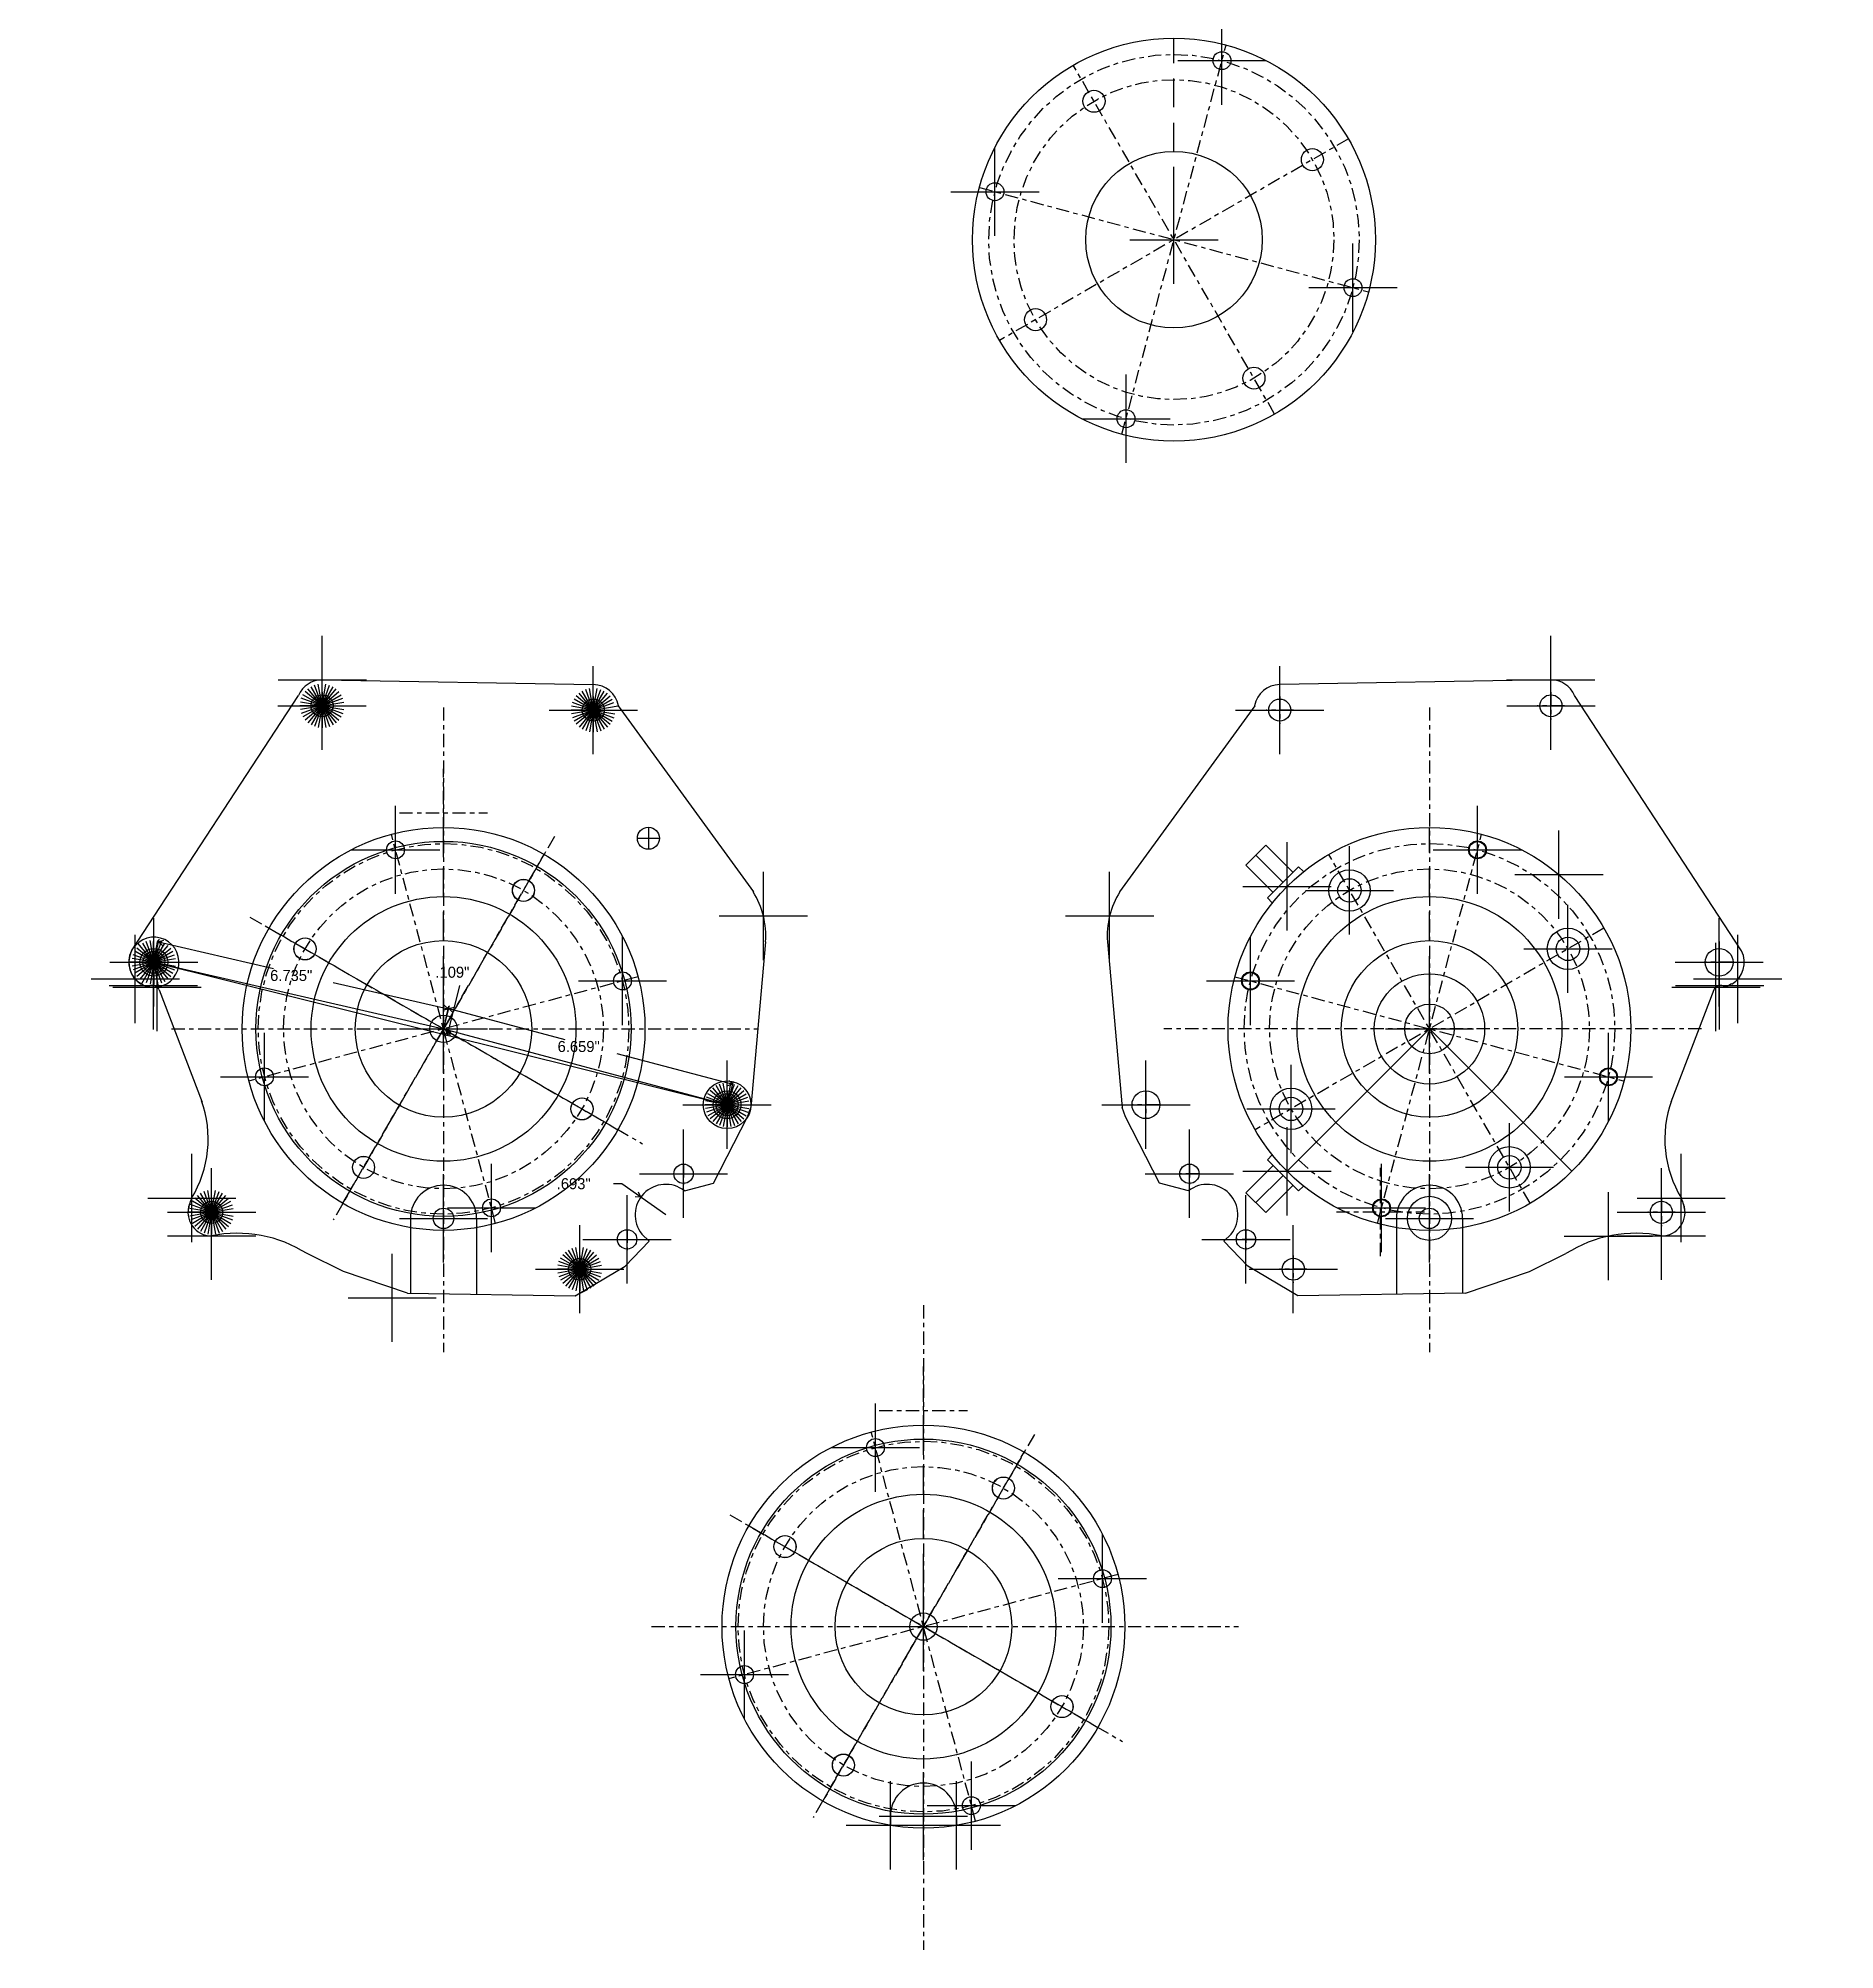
# Model space of a CAD drawing. Extents: x 11.4 to 52.1, y -10.2 to 33.1.
import ezdxf

# ---------------------------------------------------------------- set-up
doc = ezdxf.new("R2010")
doc.units = 0
doc.header["$PDMODE"] = 2
doc.header["$PDSIZE"] = -2
doc.linetypes.add('GC__12', pattern=[1, 0.65, -0.35])
doc.linetypes.add('GC___6', pattern=[0.5, 0.3, -0.075, 0.05, -0.075])
for name, color, linetype in [('16', 7, 'CONTINUOUS'), ('ADC9REARVW', 7, 'CONTINUOUS'), ('ADPTRANSIDEVIEW', 7, 'CONTINUOUS'), ('ARCTOOL', 7, 'CONTINUOUS'), ('CENTERLINES', 7, 'CONTINUOUS'), ('CUTAWAY', 7, 'CONTINUOUS'), ('DEADCENTER', 7, 'CONTINUOUS'), ('DIMENSIONS', 7, 'CONTINUOUS'), ('IMAGE', 7, 'CONTINUOUS'), ('MOTORSIDELOCRECESS', 7, 'CONTINUOUS'), ('PATTERN', 7, 'CONTINUOUS'), ('SCALE', 7, 'CONTINUOUS'), ('SPRINGPLATEBOLTHOLES', 7, 'CONTINUOUS'), ('STD9INRINGFTVW', 7, 'CONTINUOUS'), ('STD9INRINGTRANSIDE', 7, 'CONTINUOUS'), ('TRIANGLE', 7, 'CONTINUOUS')]:
    doc.layers.add(name, color=color, linetype=linetype)
doc.styles.add('ENGINEER', font='ENGINEER.SHX', dxfattribs={"height": 0.2})

# ---------------------------------------------------------------- blocks, each defined once
blk = doc.blocks.new('5HOLELOCCOMP')
at = {"layer": 'DIMENSIONS', "color": 133, "linetype": 'CONTINUOUS'}
for p, q in [((-0.25, 0), (0.25, 0)), ((0, 0.25), (0, -0.25))]:
    blk.add_line(p, q, dxfattribs=at)
blk.add_circle((0, 0), 0.25, dxfattribs=at)

msp = doc.modelspace()

# ---------------------------------------------------------------- linework, layer by layer
at = {"layer": '16', "color": 93, "linetype": 'GC___6'}
for p, q in [((20.583, 17.958), (20.583, 3.351)), ((23.097, 15.029), (18.085, 6.347)), ((21.764, 6.264), (19.401, 15.083)), ((18.3, 6.72), (22.865, 14.627)), ((16.196, 13.206), (25.092, 8.07)), ((16.63, 12.957), (24.535, 8.389)), ((24.992, 11.855), (16.173, 9.492)), ((14.419, 10.673), (27.724, 10.673)), ((20.583, 10.673), (20.583, 10.673))]:
    msp.add_line(p, q, dxfattribs=at)
at = {"layer": '16', "color": 93, "linetype": 'GC__12'}
msp.add_line((20.583, 10.673), (20.583, 15.238), dxfattribs=at)
at = {"layer": '16', "color": 93, "linetype": 'CONTINUOUS'}
for p, q in [((14.033, 12.244), (14.14, 12.706)), ((14.125, 12.644), (14.245, 12.681)), ((14.125, 12.644), (14.217, 12.559)), ((14.125, 12.644), (16.728, 12.042)), ((18.085, 11.727), (20.687, 11.124)), ((20.671, 10.528), (20.951, 11.655)), ((20.687, 11.124), (20.567, 11.088)), ((20.594, 10.724), (20.701, 11.186)), ((20.687, 11.124), (20.596, 11.21)), ((20.596, 10.723), (20.721, 11.192)), ((20.705, 11.132), (20.826, 11.164)), ((20.705, 11.132), (20.793, 11.043)), ((20.705, 11.132), (23.332, 10.432)), ((20.697, 10.633), (20.61, 10.543)), ((20.615, 10.542), (20.732, 10.512)), ((20.671, 10.528), (20.636, 10.648)), ((20.641, 10.647), (20.758, 10.618)), ((20.671, 10.528), (20.758, 10.618)), ((20.697, 10.633), (20.732, 10.513)), ((24.513, 10.118), (27.14, 9.419)), ((27.14, 9.419), (27.019, 9.386)), ((27.031, 9.01), (27.156, 9.479)), ((27.14, 9.419), (27.051, 9.507)), ((24.623, 7.165), (24.435, 7.165)), ((25.618, 6.456), (24.623, 7.165)), ((25.054, 6.858), (25.002, 6.972)), ((25.054, 6.858), (24.929, 6.87))]:
    msp.add_line(p, q, dxfattribs=at)
at = {"layer": '16', "color": 133, "linetype": 'GC___6'}
for p, q in [((20.738, 10.942), (20.428, 10.405)), ((20.851, 10.518), (20.314, 10.829))]:
    msp.add_line(p, q, dxfattribs=at)
at = {"layer": '16', "color": 93, "linetype": 'CONTINUOUS'}
for centre, radius in [((20.583, 10.673), 4.565), ((19.496, 14.73), 0.203), ((22.396, 13.811), 0.25), ((17.445, 12.487), 0.25), ((20.583, 10.673), 2), ((24.64, 11.76), 0.203), ((16.526, 9.586), 0.203), ((23.721, 8.86), 0.25), ((18.77, 7.536), 0.25), ((21.67, 6.617), 0.203)]:
    msp.add_circle(centre, radius, dxfattribs=at)
at = {"layer": '16', "color": 93, "linetype": 'GC___6'}
for radius in [4.2, 3.625]:
    msp.add_circle((20.583, 10.673), radius, dxfattribs=at)
at = {"layer": '16', "color": 133, "linetype": 'CONTINUOUS'}
msp.add_circle((20.583, 10.673), 0.31, dxfattribs=at)
at = {"layer": '16', "color": 93, "linetype": 'GC___6'}
msp.add_point((20.583, 15.567), dxfattribs=at)
at = {"layer": '16', "color": 93, "linetype": 'CONTINUOUS'}
for p in [(19.496, 14.73), (24.64, 11.76), (20.583, 10.673), (16.526, 9.586), (21.67, 6.617)]:
    msp.add_point(p, dxfattribs=at)
at = {"layer": '16', "color": 133, "linetype": 'CONTINUOUS'}
msp.add_point((20.583, 10.673), dxfattribs=at)
at = {"layer": '16', "color": 173, "linetype": 'CONTINUOUS'}
msp.add_point((20.583, 6.379), dxfattribs=at)
at = {"layer": 'ADC9REARVW', "color": 2, "linetype": 'CONTINUOUS'}
for p, q in [((39.217, 14.837), (38.766, 14.386)), ((39.836, 14.218), (39.217, 14.837)), ((38.766, 14.386), (39.385, 13.767)), ((39.61, 13.993), (38.991, 14.611)), ((39.964, 14.346), (39.257, 13.639)), ((40.074, 14.236), (39.964, 14.346)), ((39.257, 13.639), (39.367, 13.529)), ((39.367, 7.818), (39.257, 7.708)), ((39.385, 7.58), (38.766, 6.961)), ((39.257, 7.708), (39.964, 7.001)), ((38.766, 6.961), (39.217, 6.51)), ((39.61, 7.354), (38.991, 6.736)), ((39.217, 6.51), (39.836, 7.129)), ((39.964, 7.001), (40.074, 7.111))]:
    msp.add_line(p, q, dxfattribs=at)
at = {"layer": 'ADC9REARVW', "color": 2, "linetype": 'GC___6'}
for p, q in [((41.748, 6.264), (44.111, 15.083)), ((38.52, 11.855), (47.339, 9.492))]:
    msp.add_line(p, q, dxfattribs=at)
at = {"layer": 'ADC9REARVW', "color": 2, "linetype": 'CONTINUOUS'}
for centre, radius in [((42.929, 10.673), 4.565), ((42.929, 10.673), 4.565), ((44.016, 14.73), 0.187), ((42.929, 10.673), 2), ((38.872, 11.76), 0.187), ((42.929, 10.673), 1.25), ((42.929, 10.673), 0.562), ((46.986, 9.586), 0.187), ((41.842, 6.617), 0.187)]:
    msp.add_circle(centre, radius, dxfattribs=at)
at = {"layer": 'ADC9REARVW', "color": 2, "linetype": 'GC___6'}
msp.add_circle((42.929, 10.673), 4.2, dxfattribs=at)
at = {"layer": 'ADC9REARVW', "color": 2, "linetype": 'CONTINUOUS'}
for p in [(39.701, 13.901), (45.863, 14.17), (39.701, 7.446)]:
    msp.add_point(p, dxfattribs=at)
at = {"layer": 'ADPTRANSIDEVIEW', "color": 173, "linetype": 'CONTINUOUS'}
for p in [(42.929, 6.379), (31.46, -7.167), (30.71, -7.375), (32.21, -7.375)]:
    msp.add_point(p, dxfattribs=at)
at = {"layer": 'ARCTOOL', "color": 173, "linetype": 'CONTINUOUS'}
for p, q in [((17.83, 17.994), (17.397, 18.244)), ((17.83, 17.994), (17.447, 18.315)), ((17.83, 17.994), (17.509, 18.377)), ((17.83, 17.994), (17.58, 18.427)), ((17.83, 17.994), (17.659, 18.464)), ((17.83, 17.994), (17.743, 18.486)), ((17.83, 17.994), (17.83, 18.494)), ((17.83, 17.994), (17.917, 18.486)), ((17.83, 17.994), (18.001, 18.464)), ((17.83, 17.994), (18.08, 18.427)), ((17.83, 17.994), (18.152, 18.377)), ((17.83, 17.994), (18.213, 18.315)), ((17.83, 17.994), (18.263, 18.244)), ((23.976, 17.896), (23.593, 18.217)), ((23.976, 17.896), (23.655, 18.279)), ((23.976, 17.896), (23.726, 18.329)), ((23.976, 17.896), (23.805, 18.366)), ((23.976, 17.896), (23.889, 18.388)), ((23.976, 17.896), (23.976, 18.474)), ((23.976, 17.896), (24.063, 18.388)), ((23.976, 17.896), (24.147, 18.366)), ((23.976, 17.896), (24.226, 18.329)), ((23.976, 17.896), (24.297, 18.279)), ((23.976, 17.896), (24.359, 18.217)), ((17.83, 17.994), (17.33, 17.994)), ((17.83, 17.994), (17.338, 18.08)), ((17.83, 17.994), (17.338, 17.907)), ((17.83, 17.994), (17.36, 18.165)), ((17.83, 17.994), (17.36, 17.823)), ((17.83, 17.994), (17.397, 17.744)), ((17.83, 17.994), (17.447, 17.672)), ((17.83, 17.994), (17.509, 17.611)), ((17.83, 17.994), (17.58, 17.561)), ((17.83, 17.994), (17.659, 17.524)), ((17.83, 17.994), (17.743, 17.501)), ((17.83, 17.994), (18.3, 18.165)), ((17.83, 17.994), (18.323, 18.08)), ((17.83, 17.994), (17.83, 17.494)), ((17.83, 17.994), (17.917, 17.501)), ((17.83, 17.994), (18.001, 17.524)), ((17.83, 17.994), (18.08, 17.561)), ((17.83, 17.994), (18.152, 17.611)), ((17.83, 17.994), (18.213, 17.672)), ((17.83, 17.994), (18.263, 17.744)), ((17.83, 17.994), (18.3, 17.823)), ((17.83, 17.994), (18.323, 17.907)), ((17.83, 17.994), (18.33, 17.994)), ((23.976, 17.896), (23.476, 17.896)), ((23.976, 17.896), (23.484, 17.983)), ((23.976, 17.896), (23.484, 17.809)), ((23.976, 17.896), (23.506, 18.067)), ((23.976, 17.896), (23.506, 17.725)), ((23.976, 17.896), (23.543, 18.146)), ((23.976, 17.896), (23.543, 17.646)), ((23.976, 17.896), (23.593, 17.575)), ((23.976, 17.896), (23.655, 17.513)), ((23.976, 17.896), (23.726, 17.463)), ((23.976, 17.896), (23.805, 17.426)), ((23.976, 17.896), (23.889, 17.404)), ((23.976, 17.896), (24.409, 18.146)), ((23.976, 17.896), (24.446, 18.067)), ((23.976, 17.896), (24.545, 17.996)), ((23.976, 17.896), (23.976, 17.396)), ((23.976, 17.896), (24.063, 17.404)), ((23.976, 17.896), (24.147, 17.426)), ((23.976, 17.896), (24.226, 17.463)), ((23.976, 17.896), (24.297, 17.513)), ((23.976, 17.896), (24.359, 17.575)), ((23.976, 17.896), (24.409, 17.646)), ((23.976, 17.896), (24.446, 17.725)), ((23.976, 17.896), (24.468, 17.809)), ((23.976, 17.896), (24.476, 17.896)), ((14.018, 12.182), (13.654, 12.617)), ((14.018, 12.182), (13.768, 12.615)), ((14.018, 12.182), (13.847, 12.652)), ((14.018, 12.182), (13.932, 12.675)), ((14.018, 12.182), (14.018, 12.682)), ((14.018, 12.182), (14.105, 12.675)), ((14.018, 12.182), (14.19, 12.652)), ((14.018, 12.182), (14.268, 12.615)), ((14.018, 12.182), (14.34, 12.565)), ((14.018, 12.182), (13.449, 12.182)), ((14.018, 12.182), (13.526, 12.269)), ((14.018, 12.182), (13.526, 12.096)), ((14.018, 12.182), (13.549, 12.353)), ((14.018, 12.182), (13.549, 12.011)), ((14.018, 12.182), (13.585, 12.432)), ((14.018, 12.182), (13.585, 11.932)), ((14.018, 12.182), (13.635, 12.504)), ((14.018, 12.182), (13.635, 11.861)), ((14.018, 12.182), (13.697, 11.799)), ((14.018, 12.182), (13.735, 11.692)), ((14.018, 12.182), (13.847, 11.713)), ((14.018, 12.182), (13.932, 11.69)), ((14.018, 12.182), (14.402, 12.504)), ((14.018, 12.182), (14.452, 12.432)), ((14.018, 12.182), (14.488, 12.353)), ((14.018, 12.182), (14.511, 12.269)), ((14.018, 12.182), (14.018, 11.682)), ((14.018, 12.182), (14.19, 11.713)), ((14.018, 12.182), (14.268, 11.749)), ((14.018, 12.182), (14.34, 11.799)), ((14.018, 12.182), (14.402, 11.861)), ((14.018, 12.182), (14.452, 11.932)), ((14.018, 12.182), (14.488, 12.011)), ((14.018, 12.182), (14.511, 12.096)), ((14.018, 12.182), (14.518, 12.182)), ((14.018, 12.182), (14.117, 11.624)), ((27.01, 8.954), (26.541, 9.125)), ((27.01, 8.954), (26.577, 9.204)), ((27.01, 8.954), (26.627, 9.275)), ((27.01, 8.954), (26.689, 9.337)), ((27.01, 8.954), (26.76, 9.387)), ((27.01, 8.954), (26.839, 9.424)), ((27.01, 8.954), (26.924, 9.446)), ((27.01, 8.954), (27.01, 9.454)), ((27.01, 8.954), (27.097, 9.446)), ((27.01, 8.954), (27.181, 9.424)), ((27.01, 8.954), (27.26, 9.387)), ((27.01, 8.954), (27.332, 9.337)), ((27.01, 8.954), (27.393, 9.275)), ((27.01, 8.954), (27.443, 9.204)), ((27.01, 8.954), (27.48, 9.125)), ((27.01, 8.954), (26.51, 8.954)), ((27.01, 8.954), (26.518, 9.041)), ((27.01, 8.954), (26.518, 8.867)), ((27.01, 8.954), (26.541, 8.783)), ((27.01, 8.954), (26.577, 8.704)), ((27.01, 8.954), (26.627, 8.632)), ((27.01, 8.954), (26.689, 8.571)), ((27.01, 8.954), (26.76, 8.521)), ((27.01, 8.954), (26.839, 8.484)), ((27.01, 8.954), (26.924, 8.461)), ((27.01, 8.954), (27.503, 9.041)), ((27.01, 8.954), (27.01, 8.454)), ((27.01, 8.954), (27.097, 8.461)), ((27.01, 8.954), (27.181, 8.484)), ((27.01, 8.954), (27.26, 8.521)), ((27.01, 8.954), (27.332, 8.571)), ((27.01, 8.954), (27.393, 8.632)), ((27.01, 8.954), (27.443, 8.704)), ((27.01, 8.954), (27.48, 8.783)), ((27.01, 8.954), (27.51, 8.954)), ((27.01, 8.954), (27.503, 8.867)), ((15.327, 6.516), (15.077, 6.949)), ((15.327, 6.516), (15.156, 6.986)), ((15.327, 6.516), (15.24, 7.009)), ((15.327, 6.516), (15.327, 7.016)), ((15.327, 6.516), (15.414, 7.009)), ((15.327, 6.516), (15.498, 6.986)), ((15.327, 6.516), (15.577, 6.949)), ((15.327, 6.516), (14.791, 6.516)), ((15.327, 6.516), (14.823, 6.7)), ((15.327, 6.516), (14.835, 6.603)), ((15.327, 6.516), (14.835, 6.43)), ((15.327, 6.516), (14.857, 6.345)), ((15.327, 6.516), (14.894, 6.766)), ((15.327, 6.516), (14.894, 6.266)), ((15.327, 6.516), (14.944, 6.838)), ((15.327, 6.516), (14.944, 6.195)), ((15.327, 6.516), (15.006, 6.899)), ((15.327, 6.516), (15.006, 6.133)), ((15.327, 6.516), (15.077, 6.083)), ((15.327, 6.516), (15.156, 6.047)), ((15.327, 6.516), (15.24, 6.024)), ((15.327, 6.516), (15.648, 6.899)), ((15.327, 6.516), (15.71, 6.838)), ((15.327, 6.516), (15.76, 6.766)), ((15.327, 6.516), (15.797, 6.687)), ((15.327, 6.516), (15.819, 6.603)), ((15.327, 6.516), (15.327, 6.016)), ((15.327, 6.516), (15.414, 6.024)), ((15.327, 6.516), (15.498, 6.047)), ((15.327, 6.516), (15.577, 6.083)), ((15.327, 6.516), (15.648, 6.133)), ((15.327, 6.516), (15.71, 6.195)), ((15.327, 6.516), (15.76, 6.266)), ((15.327, 6.516), (15.797, 6.345)), ((15.327, 6.516), (15.819, 6.43)), ((15.327, 6.516), (15.827, 6.516)), ((23.669, 5.228), (23.419, 5.661)), ((23.669, 5.228), (23.498, 5.698)), ((23.669, 5.228), (23.583, 5.721)), ((23.669, 5.228), (23.669, 5.728)), ((23.669, 5.228), (23.756, 5.721)), ((23.669, 5.228), (23.84, 5.698)), ((23.669, 5.228), (23.919, 5.661)), ((23.669, 5.228), (23.169, 5.228)), ((23.669, 5.228), (23.177, 5.315)), ((23.669, 5.228), (23.177, 5.141)), ((23.669, 5.228), (23.2, 5.399)), ((23.669, 5.228), (23.2, 5.057)), ((23.669, 5.228), (23.236, 5.478)), ((23.669, 5.228), (23.236, 4.978)), ((23.669, 5.228), (23.286, 5.55)), ((23.669, 5.228), (23.286, 4.907)), ((23.669, 5.228), (23.348, 5.611)), ((23.669, 5.228), (23.348, 4.845)), ((23.669, 5.228), (23.419, 4.795)), ((23.669, 5.228), (23.498, 4.758)), ((23.669, 5.228), (23.583, 4.736)), ((23.669, 5.228), (23.991, 5.611)), ((23.669, 5.228), (24.052, 5.55)), ((23.669, 5.228), (24.102, 5.478)), ((23.669, 5.228), (24.139, 5.399)), ((23.669, 5.228), (24.162, 5.315)), ((23.669, 5.228), (23.669, 4.728)), ((23.669, 5.228), (23.756, 4.736)), ((23.669, 5.228), (23.84, 4.758)), ((23.669, 5.228), (23.919, 4.795)), ((23.669, 5.228), (23.991, 4.845)), ((23.669, 5.228), (24.052, 4.907)), ((23.669, 5.228), (24.102, 4.978)), ((23.669, 5.228), (24.139, 5.057)), ((23.669, 5.228), (24.162, 5.141)), ((23.669, 5.228), (24.169, 5.228)), ((23.84, 4.758), (23.564, 4.621))]:
    msp.add_line(p, q, dxfattribs=at)
for centre, radius in [((17.83, 17.994), 0.25), ((23.976, 17.896), 0.25), ((14.018, 12.182), 0.25), ((27.01, 8.954), 0.54), ((27.01, 8.954), 0.25), ((15.327, 6.516), 0.25), ((23.669, 5.228), 0.25)]:
    msp.add_circle(centre, radius, dxfattribs=at)
at = {"layer": 'ARCTOOL', "color": 133, "linetype": 'CONTINUOUS'}
msp.add_circle((15.327, 6.516), 0.251, dxfattribs=at)
at = {"layer": 'ARCTOOL', "color": 173, "linetype": 'CONTINUOUS'}
msp.add_arc((14.02, 12.183), 0.568, 270.1251, 239.9448, dxfattribs=at)
at = {"layer": 'CENTERLINES', "color": 93, "linetype": 'GC___6'}
for p, q in [((42.929, 17.958), (42.929, 3.351)), ((45.212, 6.72), (40.647, 14.627)), ((46.882, 12.957), (38.977, 8.389)), ((49.093, 10.673), (36.905, 10.673)), ((31.46, 4.412), (31.46, -10.195)), ((25.297, -2.872), (38.602, -2.872))]:
    msp.add_line(p, q, dxfattribs=at)
msp.add_circle((42.929, 10.673), 3.625, dxfattribs=at)
at = {"layer": 'CUTAWAY', "color": 173, "linetype": 'CONTINUOUS'}
for p, q in [((19.833, 6.379), (19.833, 4.683)), ((21.333, 6.379), (21.333, 4.658)), ((42.179, 6.379), (42.179, 4.658)), ((43.679, 6.379), (43.679, 4.683)), ((30.71, -7.167), (30.71, -7.375)), ((32.21, -7.167), (32.21, -7.375))]:
    msp.add_line(p, q, dxfattribs=at)
at = {"layer": 'CUTAWAY', "color": 2, "linetype": 'CONTINUOUS'}
msp.add_circle((32.547, -6.929), 0.203, dxfattribs=at)
at = {"layer": 'CUTAWAY', "color": 173, "linetype": 'CONTINUOUS'}
for centre in [(20.583, 6.379), (42.929, 6.379), (31.46, -7.167)]:
    msp.add_arc(centre, 0.75, 0, 180, dxfattribs=at)
at = {"layer": 'DEADCENTER', "color": 1, "linetype": 'CONTINUOUS'}
msp.add_point((42.929, 10.673), dxfattribs=at)
msp.add_point((42.929, 10.673), dxfattribs=at)
at = {"layer": 'MOTORSIDELOCRECESS', "color": 93, "linetype": 'CONTINUOUS'}
for centre, radius in [((20.583, 10.673), 4.25), ((22.395, 13.813), 0.25), ((20.583, 10.673), 3), ((17.444, 12.486), 0.25), ((23.722, 8.861), 0.25), ((18.77, 7.534), 0.25), ((31.46, -2.872), 4.25), ((33.273, 0.267), 0.25), ((31.46, -2.872), 3), ((28.321, -1.06), 0.25), ((34.6, -4.685), 0.25), ((29.648, -6.012), 0.25)]:
    msp.add_circle(centre, radius, dxfattribs=at)
at = {"layer": 'MOTORSIDELOCRECESS', "color": 93, "linetype": 'GC___6'}
for centre in [(20.583, 10.673), (31.46, -2.872)]:
    msp.add_circle(centre, 3.625, dxfattribs=at)
at = {"layer": 'PATTERN', "color": 173, "linetype": 'CONTINUOUS'}
for p, q in [((13.509, 12.44), (17.294, 18.23)), ((17.836, 18.58), (23.976, 18.474)), ((45.676, 18.58), (39.536, 18.474)), ((50.003, 12.44), (46.218, 18.23)), ((24.545, 17.996), (27.605, 13.777)), ((38.967, 17.996), (35.907, 13.777)), ((27.883, 12.645), (27.546, 8.895)), ((35.629, 12.645), (35.966, 8.895)), ((13.735, 11.692), (13.799, 11.657)), ((13.801, 11.655), (13.799, 11.657)), ((14.142, 11.556), (15.114, 9.009)), ((49.37, 11.556), (48.398, 9.009)), ((49.711, 11.655), (49.713, 11.657)), ((49.777, 11.692), (49.713, 11.657)), ((26.7, 7.179), (27.476, 8.68)), ((27.476, 8.68), (27.546, 8.895)), ((36.036, 8.68), (35.966, 8.895)), ((36.812, 7.179), (36.036, 8.68)), ((26.042, 7.004), (26.701, 7.18)), ((37.47, 7.004), (36.811, 7.18)), ((24.701, 5.293), (25.243, 5.866)), ((25.078, 6.021), (25.242, 5.865)), ((38.811, 5.293), (38.269, 5.866)), ((38.434, 6.021), (38.27, 5.865)), ((18.315, 5.176), (17.49, 5.58)), ((23.564, 4.621), (24.701, 5.293)), ((39.948, 4.621), (38.811, 5.293)), ((45.197, 5.176), (46.022, 5.58)), ((19.763, 4.684), (18.315, 5.176)), ((43.749, 4.684), (45.197, 5.176)), ((19.763, 4.684), (23.564, 4.621)), ((43.749, 4.684), (39.948, 4.621))]:
    msp.add_line(p, q, dxfattribs=at)
at = {"layer": 'PATTERN', "color": 133, "linetype": 'GC___6'}
for p, q in [((17.83, 18.304), (17.83, 17.683)), ((23.976, 18.206), (23.976, 17.585)), ((17.52, 17.994), (18.141, 17.994)), ((23.666, 17.896), (24.287, 17.896)), ((13.708, 12.182), (14.329, 12.182)), ((14.018, 12.492), (14.018, 11.871)), ((27.01, 9.264), (27.01, 8.643)), ((26.7, 8.954), (27.321, 8.954)), ((25.805, 7.39), (26.241, 7.39)), ((26.023, 7.608), (26.023, 7.145)), ((15.016, 6.516), (15.637, 6.516)), ((15.327, 6.826), (15.327, 6.205)), ((24.744, 6.122), (24.744, 5.659)), ((24.526, 5.904), (24.962, 5.904)), ((23.359, 5.228), (23.98, 5.228)), ((23.669, 5.538), (23.669, 4.917))]:
    msp.add_line(p, q, dxfattribs=at)
at = {"layer": 'PATTERN', "color": 173, "linetype": 'GC___6'}
for p, q in [((39.536, 18.206), (39.536, 17.585)), ((45.682, 18.304), (45.682, 17.683)), ((39.846, 17.896), (39.225, 17.896)), ((45.992, 17.994), (45.371, 17.994)), ((49.804, 12.182), (49.183, 12.182)), ((49.494, 12.492), (49.494, 11.871)), ((36.502, 9.264), (36.502, 8.643)), ((36.812, 8.954), (36.191, 8.954)), ((37.707, 7.39), (37.271, 7.39)), ((37.489, 7.608), (37.489, 7.145)), ((48.496, 6.516), (47.875, 6.516)), ((48.185, 6.826), (48.185, 6.205)), ((38.768, 6.122), (38.768, 5.659)), ((38.986, 5.904), (38.55, 5.904)), ((40.153, 5.228), (39.532, 5.228)), ((39.843, 5.538), (39.843, 4.917))]:
    msp.add_line(p, q, dxfattribs=at)
at = {"layer": 'PATTERN', "color": 173, "linetype": 'CONTINUOUS'}
for centre, radius in [((17.83, 17.994), 0.25), ((45.682, 17.994), 0.25), ((23.976, 17.896), 0.25), ((39.536, 17.896), 0.25), ((41.116, 13.811), 0.469), ((41.116, 13.811), 0.266), ((42.929, 10.673), 3), ((27.883, 12.645), 0), ((35.629, 12.645), 0), ((46.067, 12.487), 0.469), ((46.067, 12.487), 0.266), ((14.018, 12.182), 0.315), ((49.494, 12.182), 0.315), ((27.01, 8.954), 0.315), ((36.502, 8.954), 0.315), ((39.791, 8.86), 0.469), ((39.791, 8.86), 0.266), ((44.742, 7.536), 0.469), ((44.742, 7.536), 0.266), ((26.023, 7.39), 0.219), ((37.489, 7.39), 0.219), ((15.327, 6.516), 0.25), ((48.185, 6.516), 0.25), ((24.744, 5.904), 0.219), ((38.768, 5.904), 0.219), ((23.669, 5.228), 0.25), ((39.843, 5.228), 0.25)]:
    msp.add_circle(centre, radius, dxfattribs=at)
at = {"layer": 'PATTERN', "color": 93, "linetype": 'CONTINUOUS'}
for centre in [(11.397, 4.189), (52.115, 4.189)]:
    msp.add_circle(centre, 0, dxfattribs=at)
at = {"layer": 'PATTERN', "color": 173, "linetype": 'CONTINUOUS'}
for centre, radius, start, end in [((17.83, 17.994), 0.586, 89.4186, 156.2103), ((23.976, 17.896), 0.578, 10, 90), ((39.536, 17.896), 0.578, 90, 170), ((45.682, 17.994), 0.586, 23.7897, 90.5814), ((25.975, 12.777), 1.912, 356.0483, 31.5433), ((37.537, 12.777), 1.912, 148.4567, 183.9517), ((14.018, 12.182), 0.571, 153.1864, 240), ((49.494, 12.182), 0.571, 300, 26.8136), ((13.875, 11.789), 0.153, 240.9898, 290.6036), ((13.988, 11.489), 0.168, 23.4934, 110.6301), ((49.524, 11.489), 0.168, 69.3699, 156.5066), ((49.637, 11.789), 0.153, 249.3964, 299.0102), ((12.654, 8.177), 2.595, 328.8358, 19.5634), ((50.858, 8.177), 2.595, 160.4366, 211.1642), ((25.618, 6.456), 0.693, 52.2973, 218.8766), ((37.894, 6.456), 0.693, 321.1234, 127.7027), ((15.631, 6.463), 0.842, 153.381, 176.351), ((15.327, 6.516), 0.536, 160, 269.9245), ((48.185, 6.516), 0.536, 270.0755, 20), ((47.881, 6.463), 0.842, 3.649, 26.619), ((15.905, 3.094), 2.948, 57.4859, 101.3279), ((47.607, 3.094), 2.948, 78.6721, 122.5141)]:
    msp.add_arc(centre, radius, start, end, dxfattribs=at)
for p in [(17.836, 18.58), (45.676, 18.58), (39.536, 17.896), (45.682, 17.994), (41.116, 13.811), (27.832, 13.233), (35.68, 13.233), (46.067, 12.487), (49.494, 12.182), (49.494, 12.182), (13.597, 11.804), (49.915, 11.804), (14.007, 11.656), (14.007, 11.656), (14.092, 11.62), (49.42, 11.62), (49.505, 11.656), (49.505, 11.656), (36.502, 8.954), (39.791, 8.86), (37.489, 7.39), (37.489, 7.39), (44.742, 7.536), (14.878, 6.84), (48.185, 6.516), (48.634, 6.84), (15.326, 5.985), (38.768, 5.904), (38.768, 5.904), (46.984, 5.976), (48.186, 5.985), (23.669, 5.228), (39.843, 5.228), (39.843, 5.228), (19.42, 4.578)]:
    msp.add_point(p, dxfattribs=at)
at = {"layer": 'PATTERN', "color": 133, "linetype": 'CONTINUOUS'}
for p in [(17.83, 17.994), (23.976, 17.896), (14.018, 12.182), (27.01, 8.954), (26.023, 7.39), (26.023, 7.39), (15.327, 6.516), (24.744, 5.904), (24.744, 5.904), (23.669, 5.228)]:
    msp.add_point(p, dxfattribs=at)
at = {"layer": 'PATTERN', "color": 93, "linetype": 'CONTINUOUS'}
msp.add_point((14.018, 12.182), dxfattribs=at)
at = {"layer": 'SCALE', "color": 93, "linetype": 'CONTINUOUS'}
msp.add_line((14.018, 12.182), (27.013, 8.95), dxfattribs=at)
at = {"layer": 'SPRINGPLATEBOLTHOLES', "color": 1, "linetype": 'CONTINUOUS'}
for centre in [(20.583, 6.379), (42.929, 6.379)]:
    msp.add_circle(centre, 0.232, dxfattribs=at)
at = {"layer": 'STD9INRINGFTVW', "color": 93, "linetype": 'GC___6'}
for p, q in [((33.975, 1.483), (28.963, -7.198)), ((32.642, -7.282), (30.279, 1.537)), ((29.178, -6.826), (33.743, 1.081)), ((27.074, -0.34), (35.97, -5.476)), ((27.508, -0.588), (35.413, -5.156)), ((35.87, -1.691), (27.051, -4.054)), ((31.46, -2.872), (31.46, -2.872))]:
    msp.add_line(p, q, dxfattribs=at)
at = {"layer": 'STD9INRINGFTVW', "color": 93, "linetype": 'GC__12'}
msp.add_line((31.46, -2.872), (31.46, 1.693), dxfattribs=at)
at = {"layer": 'STD9INRINGFTVW', "color": 133, "linetype": 'GC___6'}
for p, q in [((31.729, -3.027), (31.191, -2.717)), ((31.616, -2.603), (31.305, -3.141))]:
    msp.add_line(p, q, dxfattribs=at)
at = {"layer": 'STD9INRINGFTVW', "color": 93, "linetype": 'CONTINUOUS'}
for centre, radius in [((31.46, -2.872), 4.565), ((30.373, 1.185), 0.203), ((33.274, 0.266), 0.25), ((28.323, -1.059), 0.25), ((31.46, -2.872), 2), ((35.517, -1.785), 0.203), ((27.404, -3.959), 0.203), ((34.598, -4.685), 0.25), ((29.647, -6.01), 0.25), ((32.547, -6.929), 0.203)]:
    msp.add_circle(centre, radius, dxfattribs=at)
at = {"layer": 'STD9INRINGFTVW', "color": 93, "linetype": 'GC___6'}
for radius in [4.2, 3.625]:
    msp.add_circle((31.46, -2.872), radius, dxfattribs=at)
at = {"layer": 'STD9INRINGFTVW', "color": 133, "linetype": 'CONTINUOUS'}
msp.add_circle((31.46, -2.872), 0.31, dxfattribs=at)
at = {"layer": 'STD9INRINGFTVW', "color": 93, "linetype": 'GC___6'}
msp.add_point((31.46, 2.022), dxfattribs=at)
at = {"layer": 'STD9INRINGFTVW', "color": 93, "linetype": 'CONTINUOUS'}
for p in [(30.373, 1.185), (35.517, -1.785), (31.46, -2.872), (27.404, -3.959), (32.547, -6.929)]:
    msp.add_point(p, dxfattribs=at)
at = {"layer": 'STD9INRINGFTVW', "color": 133, "linetype": 'CONTINUOUS'}
msp.add_point((31.46, -2.872), dxfattribs=at)
at = {"layer": 'STD9INRINGTRANSIDE', "color": 93, "linetype": 'GC___6'}
for p, q in [((35.956, 24.148), (38.319, 32.966)), ((39.42, 24.604), (34.855, 32.51)), ((41.09, 30.841), (33.185, 26.273)), ((32.729, 29.738), (41.547, 27.375)), ((37.138, 28.557), (37.138, 28.557)), ((41.748, 6.264), (44.111, 15.083)), ((38.52, 11.855), (47.339, 9.492)), ((42.929, 10.673), (42.929, 10.673))]:
    msp.add_line(p, q, dxfattribs=at)
at = {"layer": 'STD9INRINGTRANSIDE', "color": 93, "linetype": 'GC__12'}
for p, q in [((37.138, 28.557), (37.138, 33.122)), ((42.929, 10.673), (42.929, 15.238))]:
    msp.add_line(p, q, dxfattribs=at)
at = {"layer": 'STD9INRINGTRANSIDE', "color": 93, "linetype": 'CONTINUOUS'}
for q in [(39.701, 7.446), (46.157, 7.446)]:
    msp.add_line((42.929, 10.673), q, dxfattribs=at)
for centre, radius in [((37.138, 28.557), 4.565), ((38.225, 32.614), 0.203), ((35.325, 31.695), 0.25), ((37.138, 28.557), 2), ((40.276, 30.37), 0.25), ((33.081, 29.644), 0.203), ((41.195, 27.47), 0.203), ((34, 26.744), 0.25), ((38.951, 25.419), 0.25), ((36.051, 24.5), 0.203), ((42.929, 10.673), 4.565), ((44.016, 14.73), 0.203), ((38.872, 11.76), 0.203), ((46.986, 9.586), 0.203), ((41.842, 6.617), 0.203), ((42.929, 6.379), 0.5)]:
    msp.add_circle(centre, radius, dxfattribs=at)
at = {"layer": 'STD9INRINGTRANSIDE', "color": 93, "linetype": 'GC___6'}
for centre, radius in [((37.138, 28.557), 4.2), ((37.138, 28.557), 3.625), ((42.929, 10.673), 4.2)]:
    msp.add_circle(centre, radius, dxfattribs=at)
at = {"layer": 'STD9INRINGTRANSIDE', "color": 93, "linetype": 'CONTINUOUS'}
for p in [(38.225, 32.614), (33.081, 29.644), (37.138, 28.557), (41.195, 27.47), (36.051, 24.5), (44.016, 14.73), (38.872, 11.76), (42.929, 10.673), (46.986, 9.586), (41.842, 6.617)]:
    msp.add_point(p, dxfattribs=at)
at = {"layer": 'STD9INRINGTRANSIDE', "color": 93, "linetype": 'GC___6'}
msp.add_point((41.818, 6.525), dxfattribs=at)
at = {"layer": 'TRIANGLE', "color": 173, "linetype": 'CONTINUOUS'}
for p, q in [((14.018, 12.182), (27.01, 8.954)), ((14.018, 12.182), (20.583, 10.673)), ((20.583, 10.673), (20.554, 10.558)), ((20.583, 10.673), (27.01, 8.954)), ((27.111, 9.169), (27.109, 9.17)), ((36.401, 9.169), (36.403, 9.17))]:
    msp.add_line(p, q, dxfattribs=at)

# ---------------------------------------------------------------- block references
at = {"layer": 'IMAGE', "color": 252, "linetype": 'CONTINUOUS'}
msp.add_blockref('5HOLELOCCOMP', (25.228, 14.992), dxfattribs=at)

# ---------------------------------------------------------------- texts
at = {"layer": '16', "color": 93, "linetype": 'CONTINUOUS', "style": 'ENGINEER'}
for s, p in [('6.735"', (16.653, 11.759)), ('.109"', (20.399, 11.832)), ('6.659"', (23.169, 10.149)), ('.693"', (23.149, 7.04))]:
    msp.add_text(s, height=0.25, dxfattribs=at).set_placement(p)

doc.saveas('drawing.dxf')
